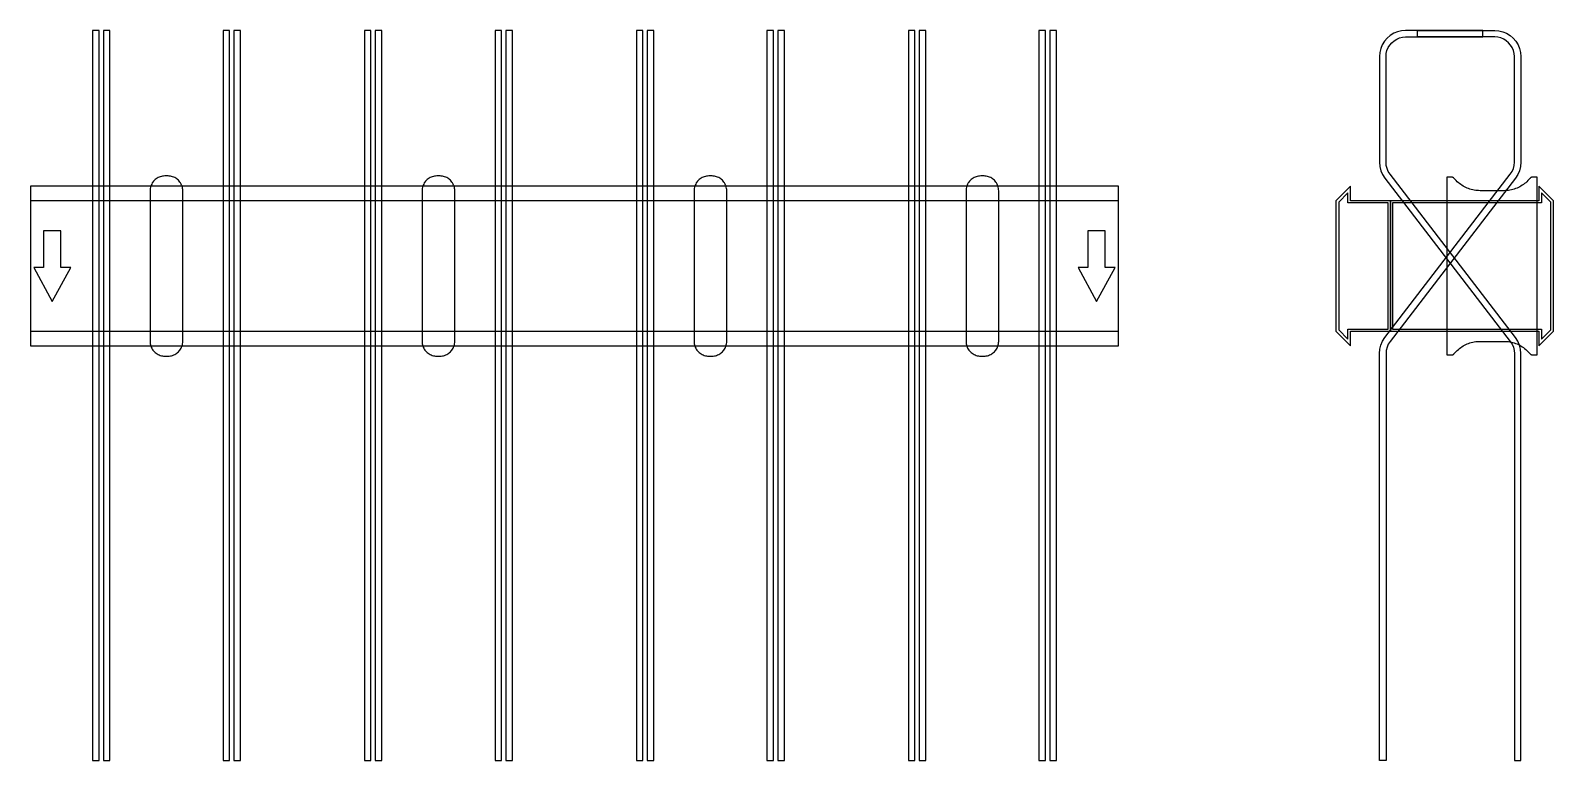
# Model space of a CAD drawing. Extents: x 0 to 1400, y -455 to 217.
import ezdxf

# ---------------------------------------------------------------- set-up
doc = ezdxf.new("R2010")
doc.units = 0
doc.layers.add('Halfen', color=7, linetype='CONTINUOUS')

msp = doc.modelspace()

# ---------------------------------------------------------------- linework, layer by layer
at = {"layer": 'Halfen', "color": 7}
for points in [[(63, -454.728), (63, 216.629), (57, 216.629), (57, -454.728)], [(73, -454.728), (73, 216.629), (67, 216.629), (67, -454.728)], [(183, -454.728), (183, 216.629), (177, 216.629), (177, -454.728)], [(193, -454.728), (193, 216.629), (187, 216.629), (187, -454.728)], [(313, -454.728), (313, 216.629), (307, 216.629), (307, -454.728)], [(323, -454.728), (323, 216.629), (317, 216.629), (317, -454.728)], [(433, -454.728), (433, 216.629), (427, 216.629), (427, -454.728)], [(443, -454.728), (443, 216.629), (437, 216.629), (437, -454.728)], [(563, -454.728), (563, 216.629), (557, 216.629), (557, -454.728)], [(573, -454.728), (573, 216.629), (567, 216.629), (567, -454.728)], [(683, -454.728), (683, 216.629), (677, 216.629), (677, -454.728)], [(693, -454.728), (693, 216.629), (687, 216.629), (687, -454.728)], [(813, -454.728), (813, 216.629), (807, 216.629), (807, -454.728)], [(823, -454.728), (823, 216.629), (817, 216.629), (817, -454.728)], [(933, -454.728), (933, 216.629), (927, 216.629), (927, -454.728)], [(943, -454.728), (943, 216.629), (937, 216.629), (937, -454.728)], [(1370, -454.728), (1370, -80.478), (1369.679, -76.568), (1368.726, -72.763), (1367.166, -69.164), (1365.04, -65.868), (1249.72, 84.421), (1248.125, 86.894), (1246.955, 89.593), (1246.24, 92.447), (1246, 95.379), (1246, 192.629), (1246.222, 195.445), (1246.881, 198.191), (1247.962, 200.801), (1249.438, 203.209), (1251.272, 205.357), (1253.42, 207.191), (1255.828, 208.667), (1258.438, 209.748), (1261.184, 210.407), (1264, 210.629), (1335, 210.629), (1335, 216.629), (1264, 216.629), (1260.246, 216.333), (1256.584, 215.454), (1253.104, 214.013), (1249.893, 212.045), (1247.029, 209.599), (1244.584, 206.736), (1242.616, 203.525), (1241.175, 200.045), (1240.295, 196.383), (1240, 192.629), (1240, 95.379), (1240.321, 91.47), (1241.274, 87.665), (1242.834, 84.066), (1244.96, 80.769), (1360.28, -69.52), (1361.875, -71.993), (1363.045, -74.692), (1363.76, -77.546), (1364, -80.478), (1364, -454.728)], [(1240, -454.728), (1240, -80.478), (1240.321, -76.568), (1241.274, -72.763), (1242.834, -69.164), (1244.96, -65.868), (1360.28, 84.421), (1361.875, 86.894), (1363.045, 89.593), (1363.76, 92.447), (1364, 95.379), (1364, 192.629), (1363.778, 195.445), (1363.119, 198.191), (1362.038, 200.801), (1360.562, 203.209), (1358.728, 205.357), (1356.58, 207.191), (1354.172, 208.667), (1351.562, 209.748), (1348.816, 210.407), (1346, 210.629), (1275, 210.629), (1275, 216.629), (1346, 216.629), (1349.754, 216.333), (1353.416, 215.454), (1356.896, 214.013), (1360.107, 212.045), (1362.971, 209.599), (1365.416, 206.736), (1367.384, 203.525), (1368.825, 200.045), (1369.705, 196.383), (1370, 192.629), (1370, 95.379), (1369.679, 91.47), (1368.726, 87.665), (1367.166, 84.066), (1365.04, 80.769), (1249.72, -69.52), (1248.125, -71.993), (1246.955, -74.692), (1246.24, -77.546), (1246, -80.478), (1246, -454.728)], [(0, -73.5), (1000, -73.5), (1000, 73.5), (0, 73.5)], [(140, -69.3), (140, -56.8), (140, 69.3), (139.958, 70.359), (139.834, 71.412), (139.627, 72.452), (139.339, 73.472), (138.972, 74.466), (138.529, 75.429), (138.011, 76.354), (137.422, 77.235), (136.765, 78.068), (136.046, 78.846), (135.268, 79.565), (134.435, 80.222), (133.554, 80.811), (132.629, 81.329), (131.666, 81.772), (130.672, 82.139), (129.652, 82.427), (128.612, 82.634), (127.559, 82.758), (126.5, 82.8), (123.5, 82.8), (122.441, 82.758), (121.388, 82.634), (120.348, 82.427), (119.328, 82.139), (118.334, 81.772), (117.371, 81.329), (116.446, 80.811), (115.565, 80.222), (114.732, 79.565), (113.954, 78.846), (113.235, 78.068), (112.578, 77.235), (111.989, 76.354), (111.471, 75.429), (111.028, 74.466), (110.661, 73.472), (110.373, 72.452), (110.166, 71.412), (110.042, 70.359), (110, 69.3), (110, -56.8), (110, -69.3), (110.042, -70.359), (110.166, -71.412), (110.373, -72.452), (110.661, -73.472), (111.028, -74.466), (111.471, -75.429), (111.989, -76.354), (112.578, -77.235), (113.235, -78.068), (113.954, -78.846), (114.732, -79.565), (115.565, -80.222), (116.446, -80.811), (117.371, -81.329), (118.334, -81.772), (119.328, -82.139), (120.348, -82.427), (121.388, -82.634), (122.441, -82.758), (123.5, -82.8), (126.5, -82.8), (127.559, -82.758), (128.612, -82.634), (129.652, -82.427), (130.672, -82.139), (131.666, -81.772), (132.629, -81.329), (133.554, -80.811), (134.435, -80.222), (135.268, -79.565), (136.046, -78.846), (136.765, -78.068), (137.422, -77.235), (138.011, -76.354), (138.529, -75.429), (138.972, -74.466), (139.339, -73.472), (139.627, -72.452), (139.834, -71.412), (139.958, -70.359), (140, -69.3)], [(390, -69.3), (390, -56.8), (390, 69.3), (389.958, 70.359), (389.834, 71.412), (389.627, 72.452), (389.339, 73.472), (388.972, 74.466), (388.529, 75.429), (388.011, 76.354), (387.422, 77.235), (386.765, 78.068), (386.046, 78.846), (385.268, 79.565), (384.435, 80.222), (383.554, 80.811), (382.629, 81.329), (381.666, 81.772), (380.672, 82.139), (379.652, 82.427), (378.612, 82.634), (377.559, 82.758), (376.5, 82.8), (373.5, 82.8), (372.441, 82.758), (371.388, 82.634), (370.348, 82.427), (369.328, 82.139), (368.334, 81.772), (367.371, 81.329), (366.446, 80.811), (365.565, 80.222), (364.732, 79.565), (363.954, 78.846), (363.235, 78.068), (362.578, 77.235), (361.989, 76.354), (361.471, 75.429), (361.028, 74.466), (360.661, 73.472), (360.373, 72.452), (360.166, 71.412), (360.042, 70.359), (360, 69.3), (360, -56.8), (360, -69.3), (360.042, -70.359), (360.166, -71.412), (360.373, -72.452), (360.661, -73.472), (361.028, -74.466), (361.471, -75.429), (361.989, -76.354), (362.578, -77.235), (363.235, -78.068), (363.954, -78.846), (364.732, -79.565), (365.565, -80.222), (366.446, -80.811), (367.371, -81.329), (368.334, -81.772), (369.328, -82.139), (370.348, -82.427), (371.388, -82.634), (372.441, -82.758), (373.5, -82.8), (376.5, -82.8), (377.559, -82.758), (378.612, -82.634), (379.652, -82.427), (380.672, -82.139), (381.666, -81.772), (382.629, -81.329), (383.554, -80.811), (384.435, -80.222), (385.268, -79.565), (386.046, -78.846), (386.765, -78.068), (387.422, -77.235), (388.011, -76.354), (388.529, -75.429), (388.972, -74.466), (389.339, -73.472), (389.627, -72.452), (389.834, -71.412), (389.958, -70.359), (390, -69.3)], [(640, -69.3), (640, -56.8), (640, 69.3), (639.958, 70.359), (639.834, 71.412), (639.627, 72.452), (639.339, 73.472), (638.972, 74.466), (638.529, 75.429), (638.011, 76.354), (637.422, 77.235), (636.765, 78.068), (636.046, 78.846), (635.268, 79.565), (634.435, 80.222), (633.554, 80.811), (632.629, 81.329), (631.666, 81.772), (630.672, 82.139), (629.652, 82.427), (628.612, 82.634), (627.559, 82.758), (626.5, 82.8), (623.5, 82.8), (622.441, 82.758), (621.388, 82.634), (620.348, 82.427), (619.328, 82.139), (618.334, 81.772), (617.371, 81.329), (616.446, 80.811), (615.565, 80.222), (614.732, 79.565), (613.954, 78.846), (613.235, 78.068), (612.578, 77.235), (611.989, 76.354), (611.471, 75.429), (611.028, 74.466), (610.661, 73.472), (610.373, 72.452), (610.166, 71.412), (610.042, 70.359), (610, 69.3), (610, -56.8), (610, -69.3), (610.042, -70.359), (610.166, -71.412), (610.373, -72.452), (610.661, -73.472), (611.028, -74.466), (611.471, -75.429), (611.989, -76.354), (612.578, -77.235), (613.235, -78.068), (613.954, -78.846), (614.732, -79.565), (615.565, -80.222), (616.446, -80.811), (617.371, -81.329), (618.334, -81.772), (619.328, -82.139), (620.348, -82.427), (621.388, -82.634), (622.441, -82.758), (623.5, -82.8), (626.5, -82.8), (627.559, -82.758), (628.612, -82.634), (629.652, -82.427), (630.672, -82.139), (631.666, -81.772), (632.629, -81.329), (633.554, -80.811), (634.435, -80.222), (635.268, -79.565), (636.046, -78.846), (636.765, -78.068), (637.422, -77.235), (638.011, -76.354), (638.529, -75.429), (638.972, -74.466), (639.339, -73.472), (639.627, -72.452), (639.834, -71.412), (639.958, -70.359), (640, -69.3)], [(890, -69.3), (890, -56.8), (890, 69.3), (889.958, 70.359), (889.834, 71.412), (889.627, 72.452), (889.339, 73.472), (888.972, 74.466), (888.529, 75.429), (888.011, 76.354), (887.422, 77.235), (886.765, 78.068), (886.046, 78.846), (885.268, 79.565), (884.435, 80.222), (883.554, 80.811), (882.629, 81.329), (881.666, 81.772), (880.672, 82.139), (879.652, 82.427), (878.612, 82.634), (877.559, 82.758), (876.5, 82.8), (873.5, 82.8), (872.441, 82.758), (871.388, 82.634), (870.348, 82.427), (869.328, 82.139), (868.334, 81.772), (867.371, 81.329), (866.446, 80.811), (865.565, 80.222), (864.732, 79.565), (863.954, 78.846), (863.235, 78.068), (862.578, 77.235), (861.989, 76.354), (861.471, 75.429), (861.028, 74.466), (860.661, 73.472), (860.373, 72.452), (860.166, 71.412), (860.042, 70.359), (860, 69.3), (860, -56.8), (860, -69.3), (860.042, -70.359), (860.166, -71.412), (860.373, -72.452), (860.661, -73.472), (861.028, -74.466), (861.471, -75.429), (861.989, -76.354), (862.578, -77.235), (863.235, -78.068), (863.954, -78.846), (864.732, -79.565), (865.565, -80.222), (866.446, -80.811), (867.371, -81.329), (868.334, -81.772), (869.328, -82.139), (870.348, -82.427), (871.388, -82.634), (872.441, -82.758), (873.5, -82.8), (876.5, -82.8), (877.559, -82.758), (878.612, -82.634), (879.652, -82.427), (880.672, -82.139), (881.666, -81.772), (882.629, -81.329), (883.554, -80.811), (884.435, -80.222), (885.268, -79.565), (886.046, -78.846), (886.765, -78.068), (887.422, -77.235), (888.011, -76.354), (888.529, -75.429), (888.972, -74.466), (889.339, -73.472), (889.627, -72.452), (889.834, -71.412), (889.958, -70.359), (890, -69.3)], [(1250, -60), (1250, 60), (1213.5, 60), (1213.5, 73.5), (1200, 60), (1200, -60), (1213.5, -73.5), (1213.5, -60)], [(1400, -60), (1400, 60), (1386.5, 73.5), (1386.5, 60), (1250, 60), (1250, -60), (1386.5, -60), (1386.5, -73.5)], [(1385, -81.8), (1385, 81.8), (1381, 81.8), (1380.846, 81.797), (1380.691, 81.786), (1380.538, 81.769), (1380.385, 81.746), (1380.234, 81.715), (1380.084, 81.678), (1379.936, 81.634), (1379.789, 81.584), (1379.646, 81.527), (1379.505, 81.464), (1379.366, 81.395), (1379.231, 81.32), (1379.1, 81.239), (1378.972, 81.153), (1378.848, 81.06), (1378.728, 80.963), (1378.613, 80.86), (1378.502, 80.752), (1378.397, 80.639), (1378.296, 80.522), (1377.41, 79.491), (1376.479, 78.5), (1375.505, 77.551), (1374.491, 76.646), (1373.437, 75.787), (1372.347, 74.975), (1371.222, 74.211), (1370.064, 73.499), (1368.876, 72.838), (1367.66, 72.23), (1366.418, 71.676), (1365.153, 71.178), (1363.867, 70.736), (1362.563, 70.351), (1361.243, 70.024), (1359.911, 69.756), (1358.567, 69.547), (1357.216, 69.397), (1355.859, 69.307), (1354.5, 69.277), (1332.5, 69.277), (1331.141, 69.307), (1329.784, 69.397), (1328.433, 69.547), (1327.089, 69.756), (1325.757, 70.024), (1324.437, 70.351), (1323.133, 70.736), (1321.847, 71.178), (1320.582, 71.676), (1319.34, 72.23), (1318.124, 72.838), (1316.936, 73.499), (1315.778, 74.211), (1314.653, 74.975), (1313.563, 75.787), (1312.509, 76.646), (1311.495, 77.551), (1310.521, 78.5), (1309.59, 79.491), (1308.704, 80.522), (1308.603, 80.639), (1308.498, 80.752), (1308.387, 80.86), (1308.272, 80.963), (1308.152, 81.06), (1308.028, 81.153), (1307.9, 81.239), (1307.769, 81.32), (1307.634, 81.395), (1307.495, 81.464), (1307.354, 81.527), (1307.211, 81.584), (1307.064, 81.634), (1306.916, 81.678), (1306.766, 81.715), (1306.615, 81.746), (1306.462, 81.769), (1306.309, 81.786), (1306.154, 81.797), (1306, 81.8), (1302, 81.8), (1302, -81.8), (1306, -81.8), (1306.154, -81.797), (1306.309, -81.786), (1306.462, -81.769), (1306.615, -81.746), (1306.766, -81.715), (1306.916, -81.678), (1307.064, -81.634), (1307.211, -81.584), (1307.354, -81.527), (1307.495, -81.464), (1307.634, -81.395), (1307.769, -81.32), (1307.9, -81.239), (1308.028, -81.153), (1308.152, -81.06), (1308.272, -80.963), (1308.387, -80.86), (1308.498, -80.752), (1308.603, -80.639), (1308.704, -80.522), (1309.59, -79.491), (1310.521, -78.5), (1311.495, -77.551), (1312.509, -76.646), (1313.563, -75.787), (1314.653, -74.975), (1315.778, -74.211), (1316.936, -73.499), (1318.124, -72.838), (1319.34, -72.23), (1320.582, -71.676), (1321.847, -71.178), (1323.133, -70.736), (1324.437, -70.351), (1325.757, -70.024), (1327.089, -69.756), (1328.433, -69.547), (1329.784, -69.397), (1331.141, -69.307), (1332.5, -69.277), (1354.5, -69.277), (1355.859, -69.307), (1357.216, -69.397), (1358.567, -69.547), (1359.911, -69.756), (1361.243, -70.024), (1362.563, -70.351), (1363.867, -70.736), (1365.153, -71.178), (1366.418, -71.676), (1367.66, -72.23), (1368.876, -72.838), (1370.064, -73.499), (1371.222, -74.211), (1372.347, -74.975), (1373.437, -75.787), (1374.491, -76.646), (1375.505, -77.551), (1376.479, -78.5), (1377.41, -79.491), (1378.296, -80.522), (1378.397, -80.639), (1378.502, -80.752), (1378.613, -80.86), (1378.728, -80.963), (1378.848, -81.06), (1378.972, -81.153), (1379.1, -81.239), (1379.231, -81.32), (1379.366, -81.395), (1379.505, -81.464), (1379.646, -81.527), (1379.789, -81.584), (1379.936, -81.634), (1380.084, -81.678), (1380.234, -81.715), (1380.385, -81.746), (1380.538, -81.769), (1380.691, -81.786), (1380.846, -81.797), (1381, -81.8)], [(0, -60), (1000, -60), (1000, 60), (0, 60)], [(1248, -58), (1248, 58), (1211, 58), (1211, 67.25), (1202.5, 58.75), (1202.5, -58.75), (1211, -67.25), (1211, -58)], [(1397.5, -58.75), (1397.5, 58.75), (1389, 67.25), (1389, 58), (1252, 58), (1252, -58), (1389, -58), (1389, -67.25)], [(20, -32.5), (37, -1.5), (28, -1.5), (28, 32.5), (12, 32.5), (12, -1.5), (3, -1.5)], [(980, -32.5), (997, -1.5), (988, -1.5), (988, 32.5), (972, 32.5), (972, -1.5), (963, -1.5)]]:
    msp.add_lwpolyline(points, close=True, dxfattribs=at)

doc.saveas('drawing.dxf')
